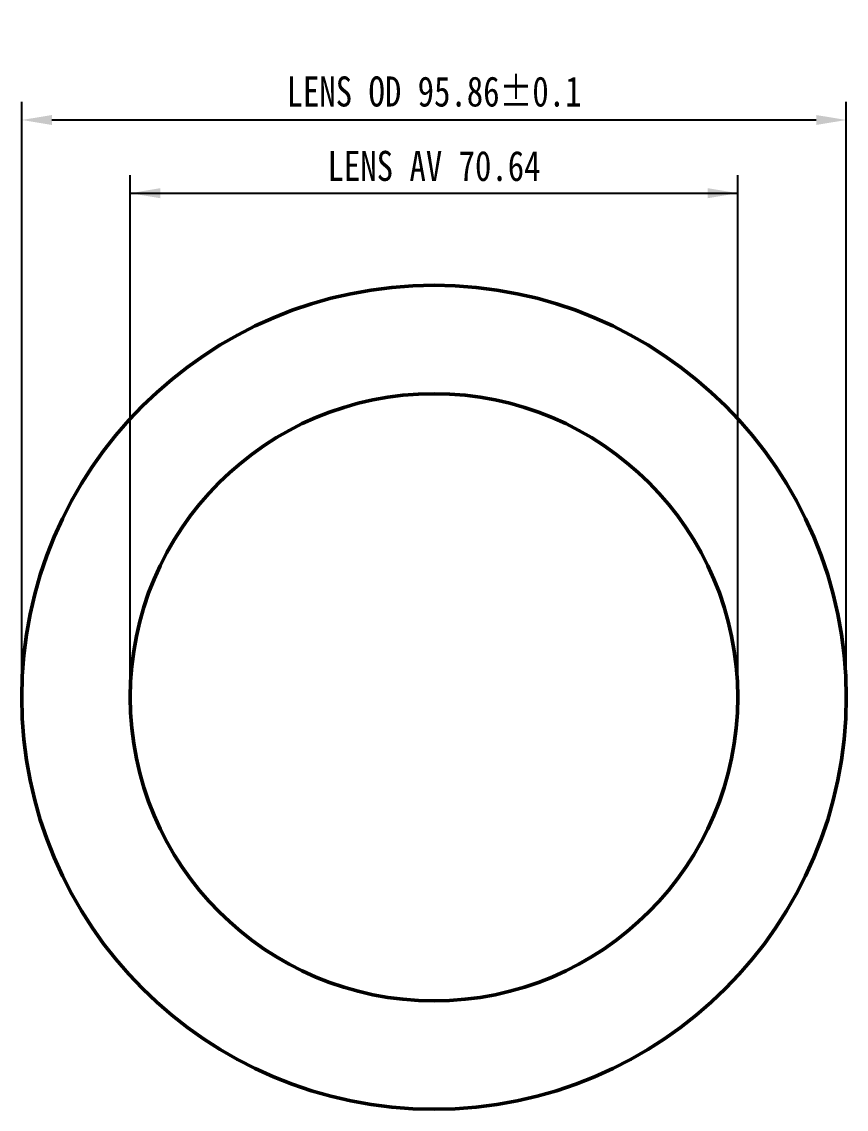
# Model space of a CAD drawing. Header units: millimetres. Extents: x 71 to 428, y 120 to 295.
# Drawn here: x 70.9 to 166.7, y 156.6 to 283.1 of the extents above; entities that cross this region are included whole.
import ezdxf

# ---------------------------------------------------------------- set-up
doc = ezdxf.new("R2010")
doc.units = ezdxf.units.MM
doc.header["$LTSCALE"] = 0.75
doc.layers.add('Visible', color=7, linetype='Continuous', lineweight=50)
doc.layers.add('尺寸标注', color=3, linetype='Continuous')
doc.styles.get("Standard").update_dxf_attribs({"font": 'arial.ttf'})
doc.dimstyles.new('Dim-ISO-25', dxfattribs={"dimtxt": 3.5, "dimasz": 3.5, "dimexe": 2.1, "dimexo": 2.1, "dimgap": 1.4, "dimtad": 1, "dimzin": 12, "dimdsep": 46, "dimtxsty": 'Standard', "dimcen": 0, "dimazin": 3, "dimtp": 0.1, "dimtm": 0.1, "dimtfac": 0.714286, "dimtmove": 0, "dimatfit": 3, "dimfxl": 1, "dimtzin": 12, "dimarcsym": 0})

# ---------------------------------------------------------------- blocks, each defined once
blk = doc.blocks.new('*D16')
at = {"layer": 'Defpoints', "color": 0, "transparency": 16777216}
for p in [(166.73, 271.66), (70.87, 204.5), (166.73, 204.5)]:
    blk.add_point(p, dxfattribs=at)
at = {"layer": '尺寸标注', "color": 0, "lineweight": -2, "transparency": 16777216}
for p, q in [((70.87, 206.6), (70.87, 273.76)), ((166.73, 206.6), (166.73, 273.76)), ((74.37, 271.66), (163.23, 271.66))]:
    blk.add_line(p, q, dxfattribs=at)
at = {"layer": '尺寸标注', "color": 0, "transparency": 16777216}
for points in [[(74.37, 272.24), (74.37, 271.08), (70.87, 271.66)], [(163.23, 272.24), (163.23, 271.08), (166.73, 271.66)]]:
    blk.add_solid(points, dxfattribs=at)
at = {"layer": '尺寸标注', "color": 0, "transparency": 16777216, "insert": (118.8, 274.95), "char_height": 3.5, "attachment_point": 5}
blk.add_mtext('{\\fSimSun|b0|i0|c134|p2;\\W0.8;LENS OD 95.86%%P0.1}', dxfattribs=at)
blk = doc.blocks.new('*D138')
at = {"color": 0, "linetype": 'ByBlock', "lineweight": -2}
for p, q in [((83.48, 206.6), (83.48, 265.24)), ((154.12, 206.6), (154.12, 265.24)), ((83.48, 263.14), (154.12, 263.14))]:
    blk.add_line(p, q, dxfattribs=at)
at = {"color": 0, "linetype": 'ByBlock'}
for points in [[(83.48, 263.14), (86.98, 262.56), (86.98, 263.73)], [(154.12, 263.14), (150.62, 262.56), (150.62, 263.73)]]:
    blk.add_solid(points, dxfattribs=at)
at = {"layer": 'Defpoints', "color": 0, "linetype": 'ByBlock'}
for p in [(83.48, 204.5), (154.12, 204.5)]:
    blk.add_point(p, dxfattribs=at)
at = {"color": 0, "linetype": 'ByBlock', "lineweight": -2, "insert": (118.8, 266.29), "char_height": 3.5, "attachment_point": 5}
blk.add_mtext('\\A0;{\\fSimSun|b0|i0|c134|p2;\\W0.8;LENS AV 70.64}', dxfattribs=at)

msp = doc.modelspace()

# ---------------------------------------------------------------- linework, layer by layer
at = {"layer": 'Visible'}
for radius in [47.93, 35.32]:
    msp.add_circle((118.796, 204.496), radius, dxfattribs=at)

# ---------------------------------------------------------------- dimensions: what is measured, and where the dimension line sits
at = {"layer": '尺寸标注'}
for base, p1, p2, text, picture, middle in [((166.726, 271.662), (70.866, 204.496), (166.726, 204.496), '{\\fSimSun|b0|i0|c134|p2;\\W0.8;LENS OD <>%%P0.1}', '*D16', (118.796, 274.949)), ((154.116, 263.143), (83.476, 204.496), (154.116, 204.496), '{\\fSimSun|b0|i0|c134|p2;\\W0.8;LENS AV <>}', '*D138', (118.796, 266.294))]:
    dim = msp.add_linear_dim(base=base, p1=p1, p2=p2, text=text, dimstyle='Dim-ISO-25', dxfattribs=at)
    dim.commit()
    dim.dimension.update_dxf_attribs({"geometry": picture, "text_midpoint": middle})

doc.saveas('drawing.dxf')
